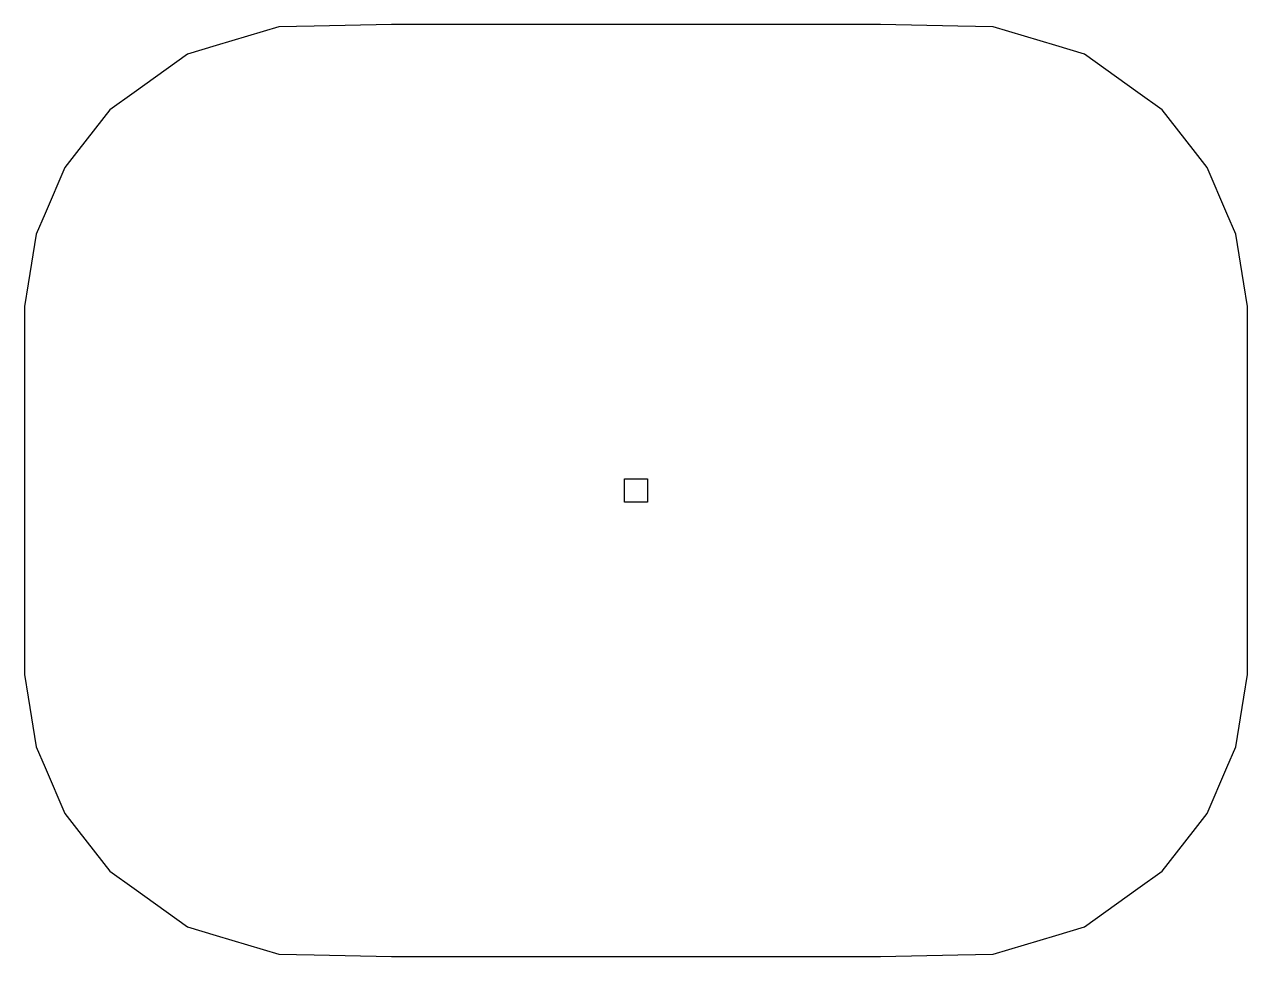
# Model space of a CAD drawing. Extents: x -10.5 to 10.5, y -8 to 8.
import ezdxf

# ---------------------------------------------------------------- set-up
doc = ezdxf.new("R2010")
doc.units = 0

msp = doc.modelspace()

# ---------------------------------------------------------------- linework, layer by layer
for p, q in [((-4.2, 8), (-5.528, 7.972)), ((-3.544, 8), (-4.2, 8)), ((-2.1, 8), (-3.544, 8)), ((-1.444, 8), (-2.1, 8)), ((0, 8), (-1.444, 8)), ((1.444, 8), (0, 8)), ((2.1, 8), (1.444, 8)), ((3.544, 8), (2.1, 8)), ((4.2, 8), (3.544, 8)), ((5.528, 7.972), (4.2, 8)), ((-6.131, 7.96), (-7.208, 7.637)), ((-5.528, 7.972), (-6.131, 7.96)), ((6.131, 7.96), (5.528, 7.972)), ((7.208, 7.637), (6.131, 7.96)), ((-7.208, 7.637), (-7.698, 7.491)), ((7.698, 7.491), (7.208, 7.637)), ((-7.698, 7.491), (-8.618, 6.834)), ((8.618, 6.834), (7.698, 7.491)), ((-8.618, 6.834), (-9.036, 6.536)), ((9.036, 6.536), (8.618, 6.834)), ((-9.036, 6.536), (-9.565, 5.852)), ((9.565, 5.852), (9.036, 6.536)), ((-9.565, 5.852), (-9.805, 5.542)), ((9.805, 5.542), (9.565, 5.852)), ((-9.805, 5.542), (-10.146, 4.755)), ((10.146, 4.755), (9.805, 5.542)), ((-10.146, 4.755), (-10.3, 4.398)), ((10.3, 4.398), (10.146, 4.755)), ((-10.3, 4.398), (-10.436, 3.546)), ((10.436, 3.546), (10.3, 4.398)), ((-10.436, 3.546), (-10.497, 3.159)), ((10.497, 3.159), (10.436, 3.546)), ((-10.497, 3.159), (-10.499, 2.087)), ((10.499, 2.087), (10.497, 3.159)), ((-10.499, 2.087), (-10.5, 1.6)), ((10.5, 1.6), (10.499, 2.087)), ((-10.5, 1.6), (-10.5, 0.5)), ((10.5, 0.5), (10.5, 1.6)), ((-10.5, 0.5), (-10.5, 0)), ((10.5, 0), (10.5, 0.5)), ((-10.5, 0), (-10.5, -0.5)), ((-0.2, -0.2), (-0.2, 0.2)), ((-0.2, 0.2), (0.2, 0.2)), ((0.2, 0.2), (0.2, -0.2)), ((10.5, -0.5), (10.5, 0)), ((0.2, -0.2), (-0.2, -0.2)), ((-10.5, -0.5), (-10.5, -1.6)), ((10.5, -1.6), (10.5, -0.5)), ((-10.5, -1.6), (-10.499, -2.087)), ((10.499, -2.087), (10.5, -1.6)), ((-10.499, -2.087), (-10.497, -3.159)), ((10.497, -3.159), (10.499, -2.087)), ((-10.497, -3.159), (-10.436, -3.546)), ((10.436, -3.546), (10.497, -3.159)), ((-10.436, -3.546), (-10.3, -4.398)), ((10.3, -4.398), (10.436, -3.546)), ((-10.3, -4.398), (-10.146, -4.755)), ((10.146, -4.755), (10.3, -4.398)), ((-10.146, -4.755), (-9.805, -5.542)), ((9.805, -5.542), (10.146, -4.755)), ((-9.805, -5.542), (-9.565, -5.852)), ((9.565, -5.852), (9.805, -5.542)), ((-9.565, -5.852), (-9.036, -6.536)), ((9.036, -6.536), (9.565, -5.852)), ((-9.036, -6.536), (-8.618, -6.834)), ((8.618, -6.834), (9.036, -6.536)), ((-8.618, -6.834), (-7.698, -7.491)), ((7.698, -7.491), (8.618, -6.834)), ((-7.698, -7.491), (-7.208, -7.637)), ((7.208, -7.637), (7.698, -7.491)), ((-7.208, -7.637), (-6.131, -7.96)), ((6.131, -7.96), (7.208, -7.637)), ((-6.131, -7.96), (-5.528, -7.972)), ((-5.528, -7.972), (-4.2, -8)), ((4.2, -8), (5.528, -7.972)), ((5.528, -7.972), (6.131, -7.96)), ((-4.2, -8), (-3.544, -8)), ((-3.544, -8), (-2.1, -8)), ((-2.1, -8), (-1.444, -8)), ((-1.444, -8), (0, -8)), ((0, -8), (1.444, -8)), ((1.444, -8), (2.1, -8)), ((2.1, -8), (3.544, -8)), ((3.544, -8), (4.2, -8))]:
    msp.add_line(p, q)

doc.saveas('drawing.dxf')
